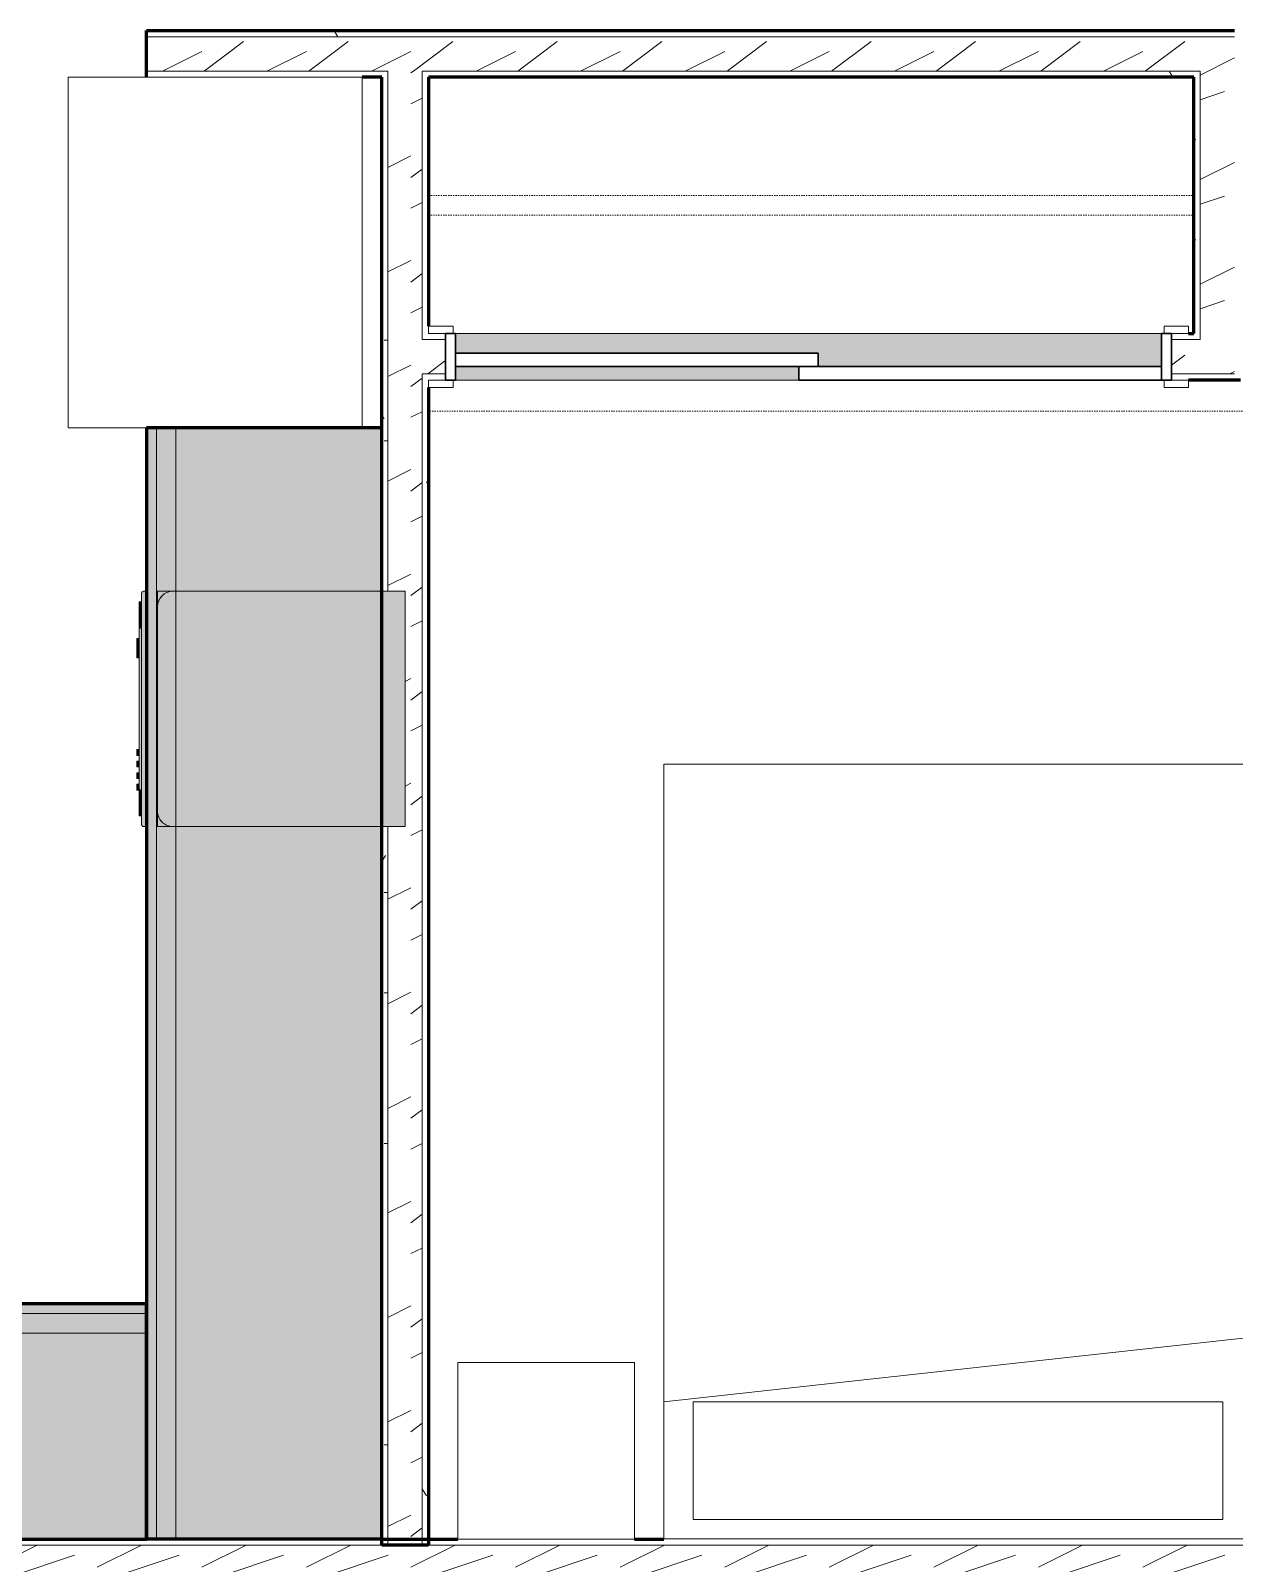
# Model space of a CAD drawing. Header units: inches. Extents: x -4061 to -1937, y 10959 to 12323.
# Drawn here: x -3717.3 to -3594.6, y 11548.9 to 11705.2 of the extents above; entities that cross this region are included whole.
import ezdxf

# ---------------------------------------------------------------- set-up
doc = ezdxf.new("R2010")
doc.units = ezdxf.units.IN
doc.header["$MEASUREMENT"] = 0
doc.linetypes.add('Dash', pattern=[0.25, 0.125, -0.125])
for name, color, linetype, lineweight in [('0-1', 7, 'Continuous', 5), ('0-2', 250, 'Continuous', 9), ('A-DOOR-1', 250, 'Continuous', 9), ('A-DOOR-2', 50, 'Continuous', 30), ('A-DOOR-FRAM-1', 50, 'Continuous', 30), ('A-WALL', 113, 'Continuous', 18), ('A-WALL-1', 8, 'Continuous', 5), ('A-WALL-10', 113, 'Continuous', 60), ('A-WALL-2', 10, 'Continuous', 60), ('A-WALL-3', 7, 'Continuous', 18), ('A-WALL-PATT-1', 250, 'Continuous', 9), ('A-WALL-PATT-2', 55, 'Continuous', 9), ('A-WALL-PATT-6', 111, 'Continuous', 9), ('I-FURN-1', 250, 'Continuous', 9), ('I-FURN-HDLN-1', 250, 'Dash', 9), ('Q-CASE-1', 53, 'Continuous', 9), ('Q-CASE-2', 10, 'Continuous', 60), ('Q-CASE-3', 250, 'Continuous', 9), ('Q-CASE-HDLN-1', 250, 'Dash', 9), ('Q-SPCQ-1', 250, 'Continuous', 9), ('Q-SPCQ-2', 55, 'Continuous', 9)]:
    doc.layers.add(name, color=color, linetype=linetype, lineweight=lineweight)
pattern_1 = [(216.87, (4.265, 10.662), (31.9871619, 21.32545714), [5.331, -47.981]), (206.565, (10.662, 7.464), (-10.662476, -10.6620098), [11.921, -11.921]), (198.435, (10.662, 2.132), (-21.32449365, -10.6625869), [6.744, -26.974])]
pattern_2 = [(0, (0, 0), (20.48, 5.12), [0.845, -14.515, 0.845, -14.515, -81.92]), (0, (0, 0), (20.48, 5.12), [-30.72, 0.845, -29.875, 0.845, -14.515, -35.84]), (0, (0, 0), (20.48, 5.12), [-76.8, 0.845, -9.395, 0.845, -24.755]), (120, (7.68, 2.56), (-14.67405, 15.1762003), [0.845, -14.515, 0.845, -14.515, -81.92]), (120, (7.68, 2.56), (-14.67405, 15.1762003), [-30.72, 0.845, -29.875, 0.845, -14.515, -35.84]), (120, (7.68, 2.56), (-14.67405, 15.1762003), [-76.8, 0.845, -9.395, 0.845, -24.755]), (240, (10.24, 12.8), (-5.80595, -20.2962003), [0.845, -14.515, 0.845, -14.515, -81.92]), (240, (10.24, 12.8), (-5.80595, -20.2962003), [-30.72, 0.845, -29.875, 0.845, -14.515, -35.84]), (240, (10.24, 12.8), (-5.80595, -20.2962003), [-76.8, 0.845, -9.395, 0.845, -24.755])]

# ---------------------------------------------------------------- blocks, each defined once
blk = doc.blocks.new('FOLDING_SLIDING CLOSET - 72_ x 80_-1372823-ENLARGED RCP - 2ND FLOOR PLAN - EAST')
at = {"layer": 'A-DOOR-1'}
for p, q in [((-36.25, 3), (-38.75, 3)), ((-38.75, 3), (-38.75, 2.25)), ((-38.75, 2.25), (-36.25, 2.25)), ((-36.25, 2.25), (-36.25, 3)), ((38.75, 3), (36.25, 3)), ((36.25, 3), (36.25, 2.25)), ((36.25, 2.25), (38.75, 2.25)), ((38.75, 2.25), (38.75, 3)), ((-36.25, -2.5), (-38.75, -2.5)), ((-38.75, -2.5), (-38.75, -3.25)), ((-36.25, -3.25), (-36.25, -2.5)), ((38.75, -2.5), (36.25, -2.5)), ((36.25, -2.5), (36.25, -3.25)), ((38.75, -3.25), (38.75, -2.5)), ((-38.75, -3.25), (-36.25, -3.25)), ((36.25, -3.25), (38.75, -3.25))]:
    blk.add_line(p, q, dxfattribs=at)
at = {"layer": 'A-DOOR-2'}
for p, q in [((1, 2.25), (-36, 2.25)), ((-36, 2.25), (-36, 0.875)), ((1, 0.875), (1, 2.25)), ((-36, 0.875), (1, 0.875)), ((36, 0.875), (-1, 0.875)), ((-1, 0.875), (-1, -0.5)), ((36, -0.5), (36, 0.875)), ((-1, -0.5), (36, -0.5))]:
    blk.add_line(p, q, dxfattribs=at)
at = {"layer": 'A-DOOR-FRAM-1'}
for p, q in [((-36, 2.25), (-37, 2.25)), ((-37, 2.25), (-37, -2.5)), ((-36, -2.5), (-36, 2.25)), ((36, 2.25), (36, -2.5)), ((37, 2.25), (36, 2.25)), ((37, -2.5), (37, 2.25)), ((-37, -2.5), (-36, -2.5)), ((36, -2.5), (37, -2.5))]:
    blk.add_line(p, q, dxfattribs=at)
blk = doc.blocks.new('OD_CW_Closet - OD_CW_Closet-1695006-ENLARGED RCP - 2ND FLOOR PLAN - EAST')
at = {"layer": 'Q-CASE-HDLN-1'}
for p, q in [((0.74, 11.94), (78.78, 11.94)), ((0.74, 9.94), (78.78, 9.94)), ((3.49, -2.12), (75.49, -2.12))]:
    blk.add_line(p, q, dxfattribs=at)
blk = doc.blocks.new('Bed-Standard - Queen 60_ x 79_-1242961-ENLARGED RCP - 2ND FLOOR PLAN - EAST')
at = {"layer": 'I-FURN-1'}
for p, q in [((40.69, 37.7), (-19.31, 37.7)), ((-19.31, 37.7), (-19.31, -41.3)), ((40.69, -41.3), (40.69, 37.7)), ((-16.31, 35.7), (-16.31, 23.7)), ((-16.31, 35.7), (37.69, 35.7)), ((37.69, 35.7), (37.69, 23.7)), ((40.69, 23.7), (-19.31, 17.13)), ((-16.31, 23.7), (37.69, 23.7)), ((-19.31, -41.3), (40.69, -41.3))]:
    blk.add_line(p, q, dxfattribs=at)
at = {"layer": 'I-FURN-HDLN-1'}
for p, q in [((-55.31, 37.7), (-55.31, -77.3)), ((64.69, -77.3), (64.69, 37.7)), ((-55.31, -77.3), (64.69, -77.3))]:
    blk.add_line(p, q, dxfattribs=at)
blk = doc.blocks.new('Table-Night Stand - 18_ x 18_ x 24_-1352623-ENLARGED RCP - 2ND FLOOR PLAN - EAST')
at = {"layer": 'I-FURN-1'}
for p, q in [((18.15, 18), (0.15, 18)), ((0.15, 18), (0.15, 0)), ((18.15, 0), (18.15, 18)), ((0.15, 0), (18.15, 0))]:
    blk.add_line(p, q, dxfattribs=at)
blk = doc.blocks.new('Refrigerator_-_Side-by-Side_6047 - 36_ X 30_-1372843-ENLARGED RCP - 2ND FLOOR PLAN - EAST')
at = {"layer": 'Q-SPCQ-1'}
for p, q in [((-17.88, 15.58), (17.87, 15.58)), ((-17.88, -14.42), (-17.88, 15.58)), ((17.87, 15.58), (17.87, -14.42)), ((17.87, -14.42), (-17.88, -14.42))]:
    blk.add_line(p, q, dxfattribs=at)
blk = doc.blocks.new('OD_CW_Base Cabinet - OD_CW_Base Cabinet-2082503-ENLARGED RCP - 2ND FLOOR PLAN - EAST')
at = {"layer": 'Q-CASE-1'}
for points in [[(114.06, 24), (0.74, 24), (0.74, 3), (114.06, 3)], [(114.06, 1), (114.06, 3), (41.4, 3), (41.4, 1.13), (17.4, 1.13), (17.4, 3), (0.74, 3), (0.74, 1), (78.47, 1)], [(114.06, 0), (114.06, 1), (0.74, 1), (0.74, 0), (93.06, 0)]]:
    blk.add_hatch(color=256, dxfattribs=at).paths.add_polyline_path(points, flags=0)
at = {"layer": 'Q-CASE-2'}
for p, q in [((114.06, 24), (0.74, 24)), ((0.74, 24), (0.74, 0)), ((114.06, 0), (114.06, 24)), ((0.74, 0), (114.06, 0))]:
    blk.add_line(p, q, dxfattribs=at)
at = {"layer": 'Q-CASE-3'}
for p, q in [((0.74, 24), (0.74, 3)), ((0.74, 24), (114.06, 24)), ((114.06, 3), (114.06, 24)), ((0.74, 3), (114.06, 3)), ((114.06, 1), (114.06, 3)), ((0.74, 1), (114.06, 1)), ((0.74, 1), (114.06, 1)), ((0.74, 0), (93.06, 0)), ((114.06, 0), (114.06, 1))]:
    blk.add_line(p, q, dxfattribs=at)
blk = doc.blocks.new('Dishwasher_15404 - 34_ counter-V3-ENLARGED RCP - 2ND FLOOR PLAN - EAST')
at = {"layer": 'Q-SPCQ-2'}
h = blk.add_hatch(color=256, dxfattribs=at)
h.paths.add_polyline_path([(2.38, 24), (0, 24), (0, 0), (2.38, 0), (2.38, 23.49)], flags=0)
h.paths.add_polyline_path([(23.68, 24), (23.38, 24), (23.38, 0), (23.72, 0.01), (24.08, 0.05), (24.46, 0.21), (24.83, 0.52), (25.04, 0.79), (25.2, 1.17), (25.25, 1.57), (25.25, 22.43), (25.17, 22.9), (24.98, 23.29), (24.74, 23.58), (24.46, 23.79), (24.08, 23.95), (23.72, 23.99)], flags=0)
h = blk.add_hatch(color=256, dxfattribs=at)
h.paths.add_polyline_path([(24.74, 24), (23.72, 23.99), (24.08, 23.95), (24.46, 23.79), (24.83, 23.48), (25.04, 23.21), (25.22, 22.75), (25.25, 22.69), (25.25, 24), (24.75, 24)], flags=0)
h.paths.add_polyline_path([(25.25, 1.57), (25.2, 1.17), (24.96, 0.67), (24.74, 0.42), (24.46, 0.21), (24.08, 0.05), (23.72, 0), (25.25, 0), (25.25, 1.36)], flags=0)
for points in [[(26.38, 24), (26.38, 0), (26.73, 0.01), (26.82, 0.06), (26.87, 0.2), (26.85, 23.86), (26.82, 23.94), (26.68, 24)], [(26.87, 22.91), (26.87, 21.39), (27.12, 21.39), (27.12, 22.91), (26.9, 22.91)], [(26.87, 21.39), (26.87, 20.19), (27.12, 20.19), (27.12, 21.39)], [(27.12, 20.19), (26.87, 20.19), (26.87, 3.81), (27.12, 3.81), (27.12, 18.79)], [(27.12, 20.28), (27.12, 19.69), (27.37, 19.69), (27.37, 20.28)], [(27.12, 19.1), (27.12, 18.51), (27.37, 18.51), (27.37, 19.1)], [(27.12, 17.92), (27.12, 17.33), (27.37, 17.33), (27.37, 17.92)], [(27.12, 16.74), (27.12, 16.15), (27.37, 16.15), (27.37, 16.74)], [(27.37, 6.79), (27.12, 6.79), (27.12, 5.81), (27.37, 5.81), (27.37, 6.76)], [(27.37, 5.81), (27.12, 5.81), (27.12, 4.82), (27.37, 4.82), (27.37, 5.55)], [(26.87, 3.81), (26.87, 2.61), (27.12, 2.61), (27.12, 3.81)], [(26.87, 2.61), (26.87, 1.09), (27.12, 1.09), (27.12, 2.61)]]:
    blk.add_hatch(color=256, dxfattribs=at).paths.add_polyline_path(points, flags=0)
at = {"layer": 'Q-SPCQ-1'}
for p, q in [((0, 24), (23.68, 24)), ((0, 0), (0, 24)), ((23.68, 24), (25.25, 24)), ((25.25, 24), (25.25, 22.43)), ((26.38, 24), (26.68, 24)), ((26.87, 23.8), (26.87, 0.2)), ((25.25, 22.43), (25.25, 1.57)), ((26.87, 22.91), (27.12, 22.91)), ((27.12, 21.39), (27.12, 22.91)), ((27.12, 20.19), (27.12, 21.39)), ((27.12, 20.28), (27.37, 20.28)), ((27.12, 3.81), (27.12, 20.19)), ((27.12, 19.69), (27.37, 19.69)), ((27.12, 19.1), (27.37, 19.1)), ((27.37, 19.69), (27.37, 20.28)), ((27.37, 18.51), (27.37, 19.1)), ((27.12, 18.51), (27.37, 18.51)), ((27.12, 17.92), (27.37, 17.92)), ((27.12, 17.33), (27.37, 17.33)), ((27.37, 17.33), (27.37, 17.92)), ((27.12, 16.74), (27.37, 16.74)), ((27.12, 16.15), (27.37, 16.15)), ((27.37, 16.15), (27.37, 16.74)), ((27.37, 6.79), (27.12, 6.79)), ((27.37, 5.81), (27.37, 6.79)), ((27.12, 4.82), (27.37, 4.82)), ((27.37, 4.82), (27.37, 5.81)), ((27.12, 2.61), (27.12, 3.81)), ((25.25, 1.57), (25.25, 0)), ((27.12, 1.09), (27.12, 2.61)), ((23.68, 0), (0, 0)), ((26.87, 1.09), (27.12, 1.09)), ((25.25, 0), (23.68, 0)), ((26.68, 0), (26.38, 0))]:
    blk.add_line(p, q, dxfattribs=at)
for centre, radius, start, end in [((23.68, 22.43), 1.57, 360, 90), ((23.68, 22.43), 1.57, 32.077, 42.3359), ((26.68, 23.8), 0.197, 360, 90), ((23.68, 22.43), 1.57, 17.8182, 27.5266), ((23.68, 22.43), 1.57, 360, 13.6425), ((23.68, 1.57), 1.57, 270, 360), ((23.68, 1.57), 1.57, 346.3575, 360), ((23.68, 1.57), 1.57, 317.6641, 327.923), ((23.68, 1.57), 1.57, 332.4734, 342.1818), ((26.68, 0.2), 0.197, 270, 360), ((26.68, 0.2), 0.197, 285, 345)]:
    blk.add_arc(centre, radius, start, end, dxfattribs=at)
blk = doc.blocks.new('OD_CW_Base Cabinet - OD_CW_Base Cabinet-1965639-ENLARGED RCP - 2ND FLOOR PLAN - EAST')
at = {"layer": 'Q-CASE-1'}
blk.add_hatch(color=256, dxfattribs=at).paths.add_polyline_path([(13.41, 24), (0.74, 24), (0.74, 3), (110.41, 3), (110.41, 24), (74.73, 24)], flags=0)
h = blk.add_hatch(color=256, dxfattribs=at)
h.paths.add_polyline_path([(17.97, 3), (0.74, 3), (0.74, 1), (17.97, 1)], flags=0)
h.paths.add_polyline_path([(105.39, 3), (41.97, 3), (41.97, 1), (110.41, 1), (110.41, 3)], flags=0)
h = blk.add_hatch(color=256, dxfattribs=at)
h.paths.add_polyline_path([(17.97, 1), (0.74, 1), (0.74, 0), (17.97, 0)], flags=0)
h.paths.add_polyline_path([(83.35, 1), (41.97, 1), (41.97, 0), (110.41, 0), (110.41, 1), (105.39, 1)], flags=0)
at = {"layer": 'Q-CASE-2'}
for p, q in [((110.41, 24), (0.74, 24)), ((0.74, 24), (0.74, 0)), ((110.41, 0), (110.41, 24)), ((0.74, 0), (110.41, 0))]:
    blk.add_line(p, q, dxfattribs=at)
at = {"layer": 'Q-CASE-3'}
for p, q in [((0.74, 24), (0.74, 3)), ((0.74, 24), (110.41, 24)), ((110.41, 3), (110.41, 24)), ((0.74, 3), (0.74, 1)), ((0.74, 3), (110.41, 3)), ((110.41, 1), (110.41, 3)), ((0.74, 1), (0.74, 0)), ((0.74, 1), (17.97, 1)), ((0.74, 1), (17.97, 1)), ((0.74, 0), (17.97, 0)), ((41.97, 1), (110.41, 1)), ((41.97, 1), (110.41, 1)), ((41.97, 0), (110.41, 0)), ((110.41, 0), (110.41, 1))]:
    blk.add_line(p, q, dxfattribs=at)
blk = doc.blocks.new('CTR - 1st Phase - Unit Layouts_rvt-1-ENLARGED RCP - 2ND FLOOR PLAN - EAST')
at = {"layer": 'A-WALL-1'}
h = blk.add_hatch(color=256, dxfattribs=at)
h.paths.add_polyline_path([(-3656.85, 11669.56), (-3638.99, 11669.56), (-3638.99, 11670.94), (-3673.99, 11670.94), (-3673.99, 11669.56)], flags=0)
h.paths.add_polyline_path([(-3601.99, 11670.94), (-3601.99, 11674.31), (-3673.99, 11674.31), (-3673.99, 11672.31), (-3636.99, 11672.31), (-3636.99, 11670.94), (-3628.36, 11670.94)], flags=0)
at = {"layer": 'A-WALL-PATT-1'}
h = blk.add_hatch(dxfattribs=at)
h.set_pattern_fill('FP_1', color=256, style=0, pattern_type=2)
h.set_pattern_definition(pattern_2)
h.paths.add_polyline_path([(-3680.87, 11704.56), (-3594.57, 11704.56), (-3594.59, 11705.19), (-3705.49, 11705.19), (-3705.49, 11704.56), (-3683.49, 11704.56)], flags=0)
h = blk.add_hatch(dxfattribs=at)
h.set_pattern_fill('FP_1', color=256, style=0, pattern_type=2)
h.set_pattern_definition(pattern_2)
h.paths.add_polyline_path([(-3680.87, 11700.44), (-3680.87, 11701.06), (-3705.49, 11701.06), (-3705.49, 11700.44), (-3681.49, 11700.44)], flags=0)
h.paths.add_polyline_path([(-3676.74, 11700.44), (-3598.69, 11700.44), (-3598.69, 11701.06), (-3677.37, 11701.06), (-3677.37, 11700.44)], flags=0)
h = blk.add_hatch(dxfattribs=at)
h.set_pattern_fill('FP_1', color=256, style=0, pattern_type=2)
h.set_pattern_definition(pattern_2)
h.paths.add_polyline_path([(-3681.49, 11551.36), (-3680.87, 11551.36), (-3680.87, 11624.02), (-3681.49, 11624.02), (-3681.49, 11586.95)], flags=0)
h.paths.add_polyline_path([(-3681.49, 11648.02), (-3680.87, 11648.02), (-3680.87, 11700.44), (-3681.49, 11700.44), (-3681.49, 11662.12)], flags=0)
h = blk.add_hatch(dxfattribs=at)
h.set_pattern_fill('FP_1', color=256, style=0, pattern_type=2)
h.set_pattern_definition(pattern_2)
h.paths.add_polyline_path([(-3677.37, 11551.36), (-3676.74, 11551.36), (-3676.74, 11670.19), (-3677.37, 11670.19), (-3677.37, 11586.95)], flags=0)
h.paths.add_polyline_path([(-3677.37, 11673.69), (-3676.74, 11673.69), (-3676.74, 11700.44), (-3677.37, 11700.44), (-3677.37, 11674.31)], flags=0)
h = blk.add_hatch(dxfattribs=at)
h.set_pattern_fill('FP_1', color=256, style=0, pattern_type=2)
h.set_pattern_definition(pattern_2)
h.paths.add_polyline_path([(-3598.07, 11674.31), (-3598.07, 11701.06), (-3598.69, 11701.06), (-3598.69, 11674.31)], flags=0)
at = {"layer": 'A-WALL-PATT-2'}
h = blk.add_hatch(dxfattribs=at)
h.set_pattern_fill('FP_2', color=256, style=0, pattern_type=2)
h.set_pattern_definition(pattern_1)
h.paths.add_polyline_path([(-3659.08, 11701.06), (-3598.07, 11701.07), (-3598.07, 11704.56), (-3705.49, 11704.56), (-3705.49, 11701.06), (-3677.37, 11701.06)], flags=0)
h = blk.add_hatch(dxfattribs=at)
h.set_pattern_fill('FP_2', color=256, style=0, pattern_type=2)
h.set_pattern_definition(pattern_1)
h.paths.add_polyline_path([(-3595.53, 11673.69), (-3594.57, 11673.69), (-3594.57, 11704.56), (-3598.07, 11704.56), (-3598.07, 11673.69)], flags=0)
h = blk.add_hatch(dxfattribs=at)
h.set_pattern_fill('FP_2', color=256, style=0, pattern_type=2)
h.set_pattern_definition(pattern_1)
h.paths.add_polyline_path([(-3680.87, 11550.74), (-3677.37, 11550.74), (-3677.38, 11701.06), (-3680.87, 11701.06), (-3680.87, 11648.02), (-3679.12, 11648.02), (-3679.12, 11624.02), (-3680.87, 11624.02), (-3680.87, 11586.95)], flags=0)
h = blk.add_hatch(dxfattribs=at)
h.set_pattern_fill('FP_2', color=256, style=0, pattern_type=2)
h.set_pattern_definition(pattern_1)
h.paths.add_polyline_path([(-3676.91, 11670.19), (-3674.99, 11670.19), (-3674.99, 11673.69), (-3677.37, 11673.69), (-3677.37, 11670.19)], flags=0)
h.paths.add_polyline_path([(-3598.07, 11670.19), (-3594.57, 11670.19), (-3594.57, 11673.69), (-3600.99, 11673.69), (-3600.99, 11670.19)], flags=0)
at = {"layer": 'A-WALL-2'}
for p, q in [((-3705.49, 11700.44), (-3705.49, 11705.19)), ((-3705.49, 11705.19), (-3598.69, 11705.19)), ((-3598.69, 11705.19), (-3594.57, 11705.19)), ((-3681.49, 11700.44), (-3683.49, 11700.44)), ((-3681.49, 11664.69), (-3681.49, 11700.44)), ((-3676.74, 11700.44), (-3676.74, 11675.06)), ((-3598.69, 11700.44), (-3676.74, 11700.44)), ((-3598.69, 11674.31), (-3598.69, 11700.44)), ((-3599.24, 11674.31), (-3598.69, 11674.31)), ((-3676.74, 11668.81), (-3676.74, 11550.74)), ((-3593.94, 11669.56), (-3599.24, 11669.56)), ((-3681.49, 11550.74), (-3681.49, 11551.36)), ((-3676.74, 11550.74), (-3681.49, 11550.74))]:
    blk.add_line(p, q, dxfattribs=at)
at = {"layer": 'A-WALL-3'}
for p, q in [((-3705.49, 11704.56), (-3598.69, 11704.56)), ((-3598.07, 11704.56), (-3598.69, 11704.56)), ((-3594.57, 11704.56), (-3598.07, 11704.56)), ((-3705.49, 11701.06), (-3680.87, 11701.06)), ((-3680.87, 11700.44), (-3680.87, 11701.06)), ((-3680.87, 11648.02), (-3680.87, 11700.44)), ((-3677.37, 11700.44), (-3677.37, 11701.06)), ((-3677.37, 11701.06), (-3598.69, 11701.06)), ((-3677.37, 11673.69), (-3677.37, 11700.44)), ((-3598.07, 11701.06), (-3598.69, 11701.06)), ((-3598.07, 11674.31), (-3598.07, 11701.06)), ((-3676.74, 11673.69), (-3677.37, 11673.69)), ((-3674.99, 11673.69), (-3676.74, 11673.69)), ((-3601.99, 11674.31), (-3673.99, 11674.31)), ((-3598.07, 11673.69), (-3600.99, 11673.69)), ((-3598.07, 11673.69), (-3598.07, 11674.31)), ((-3676.74, 11670.19), (-3677.37, 11670.19)), ((-3677.37, 11550.74), (-3677.37, 11670.19)), ((-3674.99, 11670.19), (-3676.74, 11670.19)), ((-3594.57, 11670.19), (-3600.99, 11670.19)), ((-3673.99, 11669.56), (-3638.99, 11669.56)), ((-3680.87, 11550.74), (-3680.87, 11624.02))]:
    blk.add_line(p, q, dxfattribs=at)
at = {"layer": '0-2'}
for name, p, rotation in [('Refrigerator_-_Side-by-Side_6047 - 36_ X 30_-1372843-ENLARGED RCP - 2ND FLOOR PLAN - EAST', (-3697.91, 11682.56), 90.00000000001177), ('FOLDING_SLIDING CLOSET - 72_ x 80_-1372823-ENLARGED RCP - 2ND FLOOR PLAN - EAST', (-3637.99, 11671.81), 180), ('Bed-Standard - Queen 60_ x 79_-1242961-ENLARGED RCP - 2ND FLOOR PLAN - EAST', (-3612.05, 11589.07), 180), ('OD_CW_Base Cabinet - OD_CW_Base Cabinet-2082503-ENLARGED RCP - 2ND FLOOR PLAN - EAST', (-3705.49, 11665.43), 270.0000000000099), ('Dishwasher_15404 - 34_ counter-V3-ENLARGED RCP - 2ND FLOOR PLAN - EAST', (-3679.12, 11648.02), 180), ('OD_CW_Base Cabinet - OD_CW_Base Cabinet-1965639-ENLARGED RCP - 2ND FLOOR PLAN - EAST', (-3704.75, 11575.36), 180), ('Table-Night Stand - 18_ x 18_ x 24_-1352623-ENLARGED RCP - 2ND FLOOR PLAN - EAST', (-3655.59, 11569.36), 180)]:
    blk.add_blockref(name, p, dxfattribs=dict(at, rotation=rotation))
blk.add_blockref('OD_CW_Closet - OD_CW_Closet-1695006-ENLARGED RCP - 2ND FLOOR PLAN - EAST', (-3677.48, 11676.44), dxfattribs=at)

msp = doc.modelspace()

# ---------------------------------------------------------------- hatches: boundary and pattern name
at = {"layer": 'A-WALL-PATT-6'}
h = msp.add_hatch(dxfattribs=at)
h.set_pattern_fill('FP_1', color=256, style=0, pattern_type=2)
h.set_pattern_definition(pattern_2)
h.paths.add_polyline_path([(-3681.49, 11550.74), (-3680.87, 11550.74), (-3680.87, 11551.36), (-3819.32, 11551.36), (-3819.32, 11550.74), (-3702.49, 11550.74)], flags=0)
h.paths.add_polyline_path([(-3495.57, 11550.74), (-3494.95, 11550.74), (-3494.95, 11551.36), (-3547.86, 11551.36), (-3547.86, 11550.74), (-3534.21, 11550.74)], flags=0)
h.paths.add_polyline_path([(-3595.53, 11550.74), (-3551.36, 11550.74), (-3551.36, 11551.36), (-3677.37, 11551.36), (-3677.37, 11550.74), (-3656.85, 11550.74)], flags=0)
h = msp.add_hatch(dxfattribs=at)
h.set_pattern_fill('FP_2', color=256, style=0, pattern_type=2)
h.set_pattern_definition(pattern_1)
h.paths.add_polyline_path([(-3819.32, 11547.24), (-3495.57, 11547.24), (-3495.57, 11550.74), (-3819.32, 11550.74), (-3819.32, 11549.37)], flags=0)

# ---------------------------------------------------------------- linework, layer by layer
at = {"layer": 'A-WALL'}
msp.add_line((-3495.57, 11550.74), (-3819.32, 11550.74), dxfattribs=at)
at = {"layer": 'A-WALL-10'}
for p, q in [((-3681.49, 11551.36), (-3673.74, 11551.36)), ((-3655.74, 11551.36), (-3652.74, 11551.36))]:
    msp.add_line(p, q, dxfattribs=at)

# ---------------------------------------------------------------- block references
at = {"layer": '0-1'}
msp.add_blockref('CTR - 1st Phase - Unit Layouts_rvt-1-ENLARGED RCP - 2ND FLOOR PLAN - EAST', (0, 0), dxfattribs=at)

doc.saveas('drawing.dxf')
